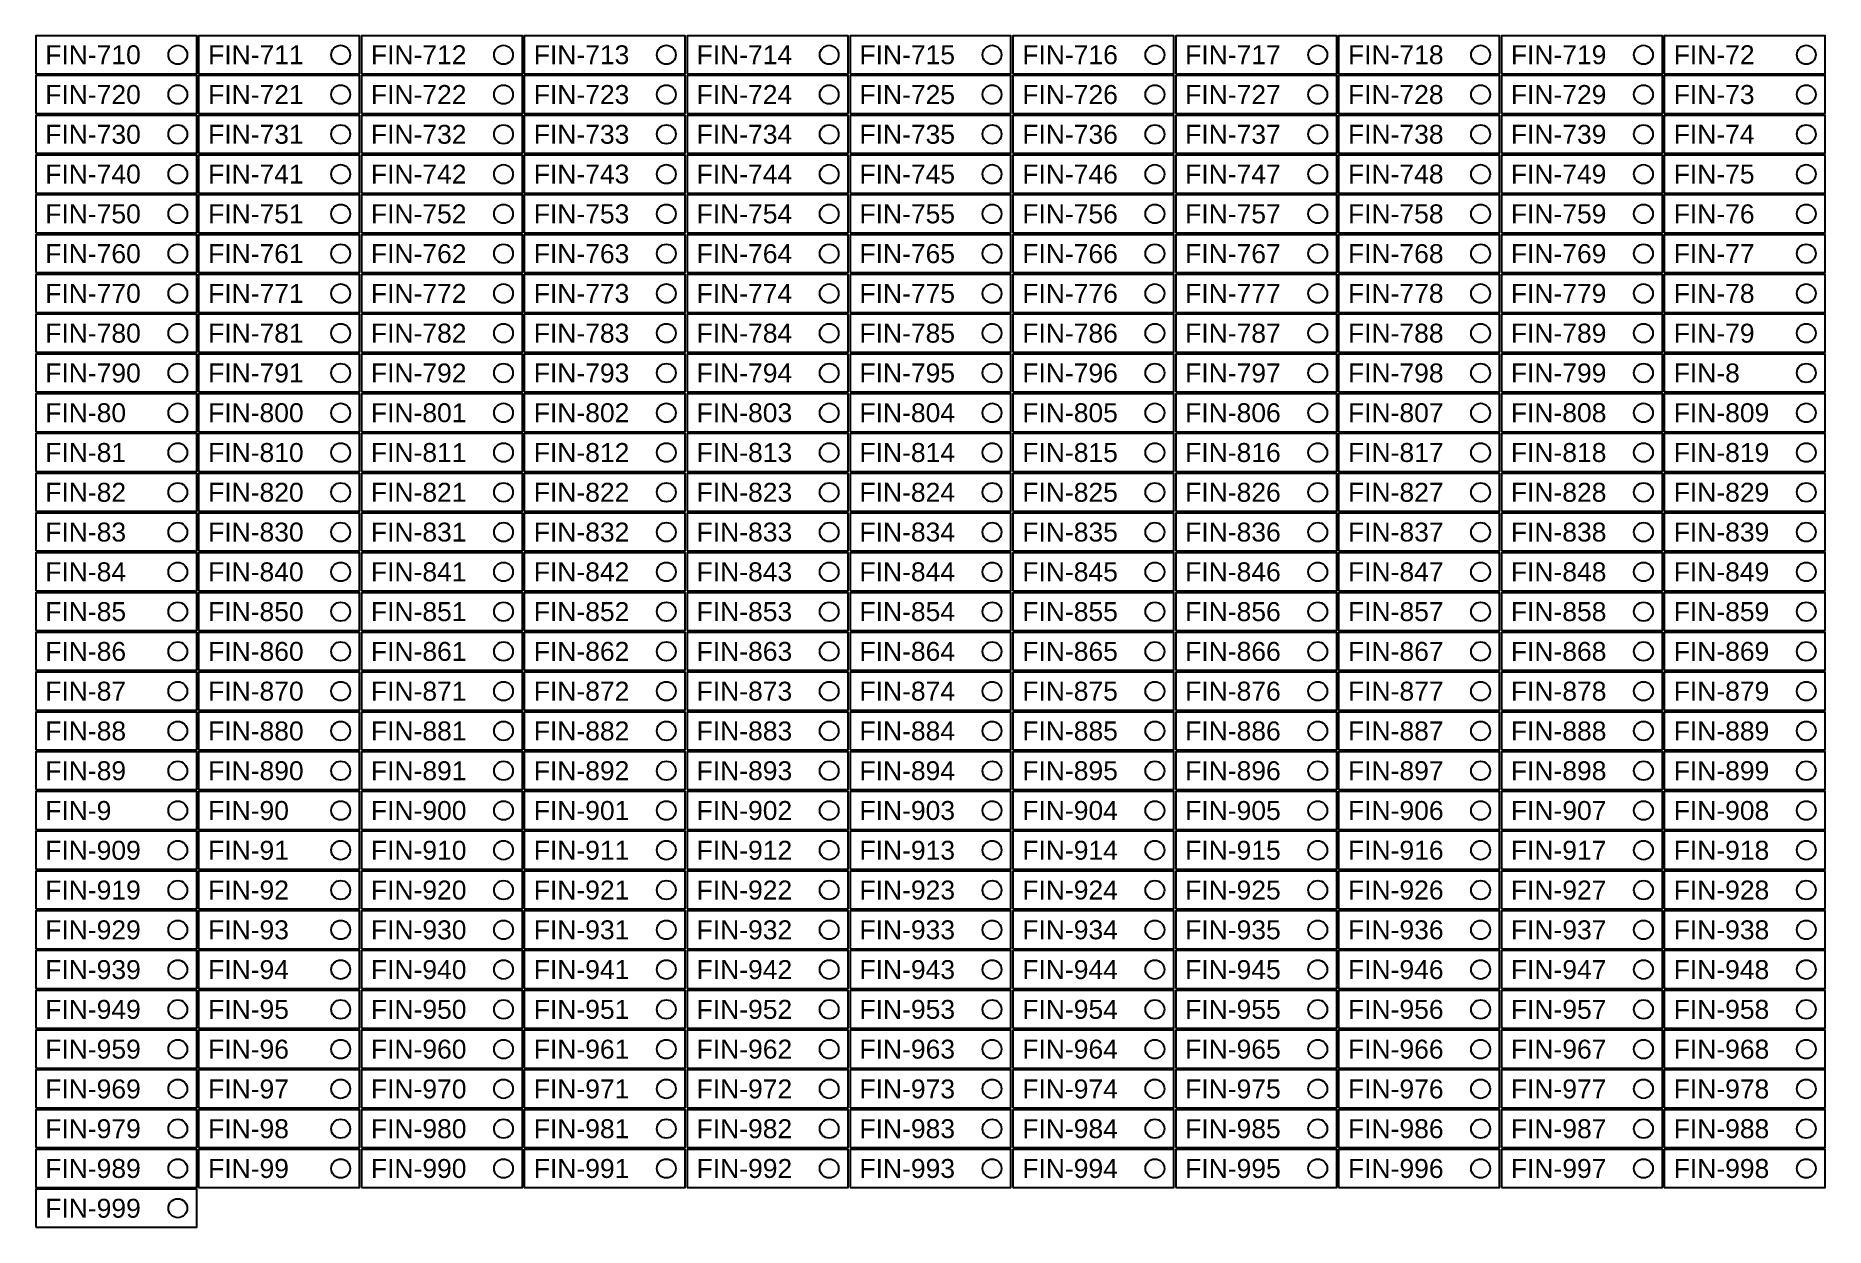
# Model space of a CAD drawing. Extents: x 0 to 94.5, y -60.9 to 2.
import ezdxf

# ---------------------------------------------------------------- set-up
doc = ezdxf.new("R2010")
doc.units = 0
doc.styles.get("Standard").update_dxf_attribs({"font": 'arial.ttf'})

msp = doc.modelspace()

# ---------------------------------------------------------------- linework, layer by layer
for points in [[(0, 0, 0), (8.5, 0, 0), (8.5, 2, 0), (0, 2, 0)], [(8.6, 0, 0), (17.1, 0, 0), (17.1, 2, 0), (8.6, 2, 0)], [(17.2, 0, 0), (25.7, 0, 0), (25.7, 2, 0), (17.2, 2, 0)], [(25.8, 0, 0), (34.3, 0, 0), (34.3, 2, 0), (25.8, 2, 0)], [(34.4, 0, 0), (42.9, 0, 0), (42.9, 2, 0), (34.4, 2, 0)], [(43, 0, 0), (51.5, 0, 0), (51.5, 2, 0), (43, 2, 0)], [(51.6, 0, 0), (60.1, 0, 0), (60.1, 2, 0), (51.6, 2, 0)], [(60.2, 0, 0), (68.7, 0, 0), (68.7, 2, 0), (60.2, 2, 0)], [(68.8, 0, 0), (77.3, 0, 0), (77.3, 2, 0), (68.8, 2, 0)], [(77.4, 0, 0), (85.9, 0, 0), (85.9, 2, 0), (77.4, 2, 0)], [(86, 0, 0), (94.5, 0, 0), (94.5, 2, 0), (86, 2, 0)], [(0, -2.1, 0), (8.5, -2.1, 0), (8.5, -0.1, 0), (0, -0.1, 0)], [(8.6, -2.1, 0), (17.1, -2.1, 0), (17.1, -0.1, 0), (8.6, -0.1, 0)], [(17.2, -2.1, 0), (25.7, -2.1, 0), (25.7, -0.1, 0), (17.2, -0.1, 0)], [(25.8, -2.1, 0), (34.3, -2.1, 0), (34.3, -0.1, 0), (25.8, -0.1, 0)], [(34.4, -2.1, 0), (42.9, -2.1, 0), (42.9, -0.1, 0), (34.4, -0.1, 0)], [(43, -2.1, 0), (51.5, -2.1, 0), (51.5, -0.1, 0), (43, -0.1, 0)], [(51.6, -2.1, 0), (60.1, -2.1, 0), (60.1, -0.1, 0), (51.6, -0.1, 0)], [(60.2, -2.1, 0), (68.7, -2.1, 0), (68.7, -0.1, 0), (60.2, -0.1, 0)], [(68.8, -2.1, 0), (77.3, -2.1, 0), (77.3, -0.1, 0), (68.8, -0.1, 0)], [(77.4, -2.1, 0), (85.9, -2.1, 0), (85.9, -0.1, 0), (77.4, -0.1, 0)], [(86, -2.1, 0), (94.5, -2.1, 0), (94.5, -0.1, 0), (86, -0.1, 0)], [(0, -4.2, 0), (8.5, -4.2, 0), (8.5, -2.2, 0), (0, -2.2, 0)], [(8.6, -4.2, 0), (17.1, -4.2, 0), (17.1, -2.2, 0), (8.6, -2.2, 0)], [(17.2, -4.2, 0), (25.7, -4.2, 0), (25.7, -2.2, 0), (17.2, -2.2, 0)], [(25.8, -4.2, 0), (34.3, -4.2, 0), (34.3, -2.2, 0), (25.8, -2.2, 0)], [(34.4, -4.2, 0), (42.9, -4.2, 0), (42.9, -2.2, 0), (34.4, -2.2, 0)], [(43, -4.2, 0), (51.5, -4.2, 0), (51.5, -2.2, 0), (43, -2.2, 0)], [(51.6, -4.2, 0), (60.1, -4.2, 0), (60.1, -2.2, 0), (51.6, -2.2, 0)], [(60.2, -4.2, 0), (68.7, -4.2, 0), (68.7, -2.2, 0), (60.2, -2.2, 0)], [(68.8, -4.2, 0), (77.3, -4.2, 0), (77.3, -2.2, 0), (68.8, -2.2, 0)], [(77.4, -4.2, 0), (85.9, -4.2, 0), (85.9, -2.2, 0), (77.4, -2.2, 0)], [(86, -4.2, 0), (94.5, -4.2, 0), (94.5, -2.2, 0), (86, -2.2, 0)], [(0, -6.3, 0), (8.5, -6.3, 0), (8.5, -4.3, 0), (0, -4.3, 0)], [(8.6, -6.3, 0), (17.1, -6.3, 0), (17.1, -4.3, 0), (8.6, -4.3, 0)], [(17.2, -6.3, 0), (25.7, -6.3, 0), (25.7, -4.3, 0), (17.2, -4.3, 0)], [(25.8, -6.3, 0), (34.3, -6.3, 0), (34.3, -4.3, 0), (25.8, -4.3, 0)], [(34.4, -6.3, 0), (42.9, -6.3, 0), (42.9, -4.3, 0), (34.4, -4.3, 0)], [(43, -6.3, 0), (51.5, -6.3, 0), (51.5, -4.3, 0), (43, -4.3, 0)], [(51.6, -6.3, 0), (60.1, -6.3, 0), (60.1, -4.3, 0), (51.6, -4.3, 0)], [(60.2, -6.3, 0), (68.7, -6.3, 0), (68.7, -4.3, 0), (60.2, -4.3, 0)], [(68.8, -6.3, 0), (77.3, -6.3, 0), (77.3, -4.3, 0), (68.8, -4.3, 0)], [(77.4, -6.3, 0), (85.9, -6.3, 0), (85.9, -4.3, 0), (77.4, -4.3, 0)], [(86, -6.3, 0), (94.5, -6.3, 0), (94.5, -4.3, 0), (86, -4.3, 0)], [(0, -8.4, 0), (8.5, -8.4, 0), (8.5, -6.4, 0), (0, -6.4, 0)], [(8.6, -8.4, 0), (17.1, -8.4, 0), (17.1, -6.4, 0), (8.6, -6.4, 0)], [(17.2, -8.4, 0), (25.7, -8.4, 0), (25.7, -6.4, 0), (17.2, -6.4, 0)], [(25.8, -8.4, 0), (34.3, -8.4, 0), (34.3, -6.4, 0), (25.8, -6.4, 0)], [(34.4, -8.4, 0), (42.9, -8.4, 0), (42.9, -6.4, 0), (34.4, -6.4, 0)], [(43, -8.4, 0), (51.5, -8.4, 0), (51.5, -6.4, 0), (43, -6.4, 0)], [(51.6, -8.4, 0), (60.1, -8.4, 0), (60.1, -6.4, 0), (51.6, -6.4, 0)], [(60.2, -8.4, 0), (68.7, -8.4, 0), (68.7, -6.4, 0), (60.2, -6.4, 0)], [(68.8, -8.4, 0), (77.3, -8.4, 0), (77.3, -6.4, 0), (68.8, -6.4, 0)], [(77.4, -8.4, 0), (85.9, -8.4, 0), (85.9, -6.4, 0), (77.4, -6.4, 0)], [(86, -8.4, 0), (94.5, -8.4, 0), (94.5, -6.4, 0), (86, -6.4, 0)], [(0, -10.5, 0), (8.5, -10.5, 0), (8.5, -8.5, 0), (0, -8.5, 0)], [(8.6, -10.5, 0), (17.1, -10.5, 0), (17.1, -8.5, 0), (8.6, -8.5, 0)], [(17.2, -10.5, 0), (25.7, -10.5, 0), (25.7, -8.5, 0), (17.2, -8.5, 0)], [(25.8, -10.5, 0), (34.3, -10.5, 0), (34.3, -8.5, 0), (25.8, -8.5, 0)], [(34.4, -10.5, 0), (42.9, -10.5, 0), (42.9, -8.5, 0), (34.4, -8.5, 0)], [(43, -10.5, 0), (51.5, -10.5, 0), (51.5, -8.5, 0), (43, -8.5, 0)], [(51.6, -10.5, 0), (60.1, -10.5, 0), (60.1, -8.5, 0), (51.6, -8.5, 0)], [(60.2, -10.5, 0), (68.7, -10.5, 0), (68.7, -8.5, 0), (60.2, -8.5, 0)], [(68.8, -10.5, 0), (77.3, -10.5, 0), (77.3, -8.5, 0), (68.8, -8.5, 0)], [(77.4, -10.5, 0), (85.9, -10.5, 0), (85.9, -8.5, 0), (77.4, -8.5, 0)], [(86, -10.5, 0), (94.5, -10.5, 0), (94.5, -8.5, 0), (86, -8.5, 0)], [(0, -12.6, 0), (8.5, -12.6, 0), (8.5, -10.6, 0), (0, -10.6, 0)], [(8.6, -12.6, 0), (17.1, -12.6, 0), (17.1, -10.6, 0), (8.6, -10.6, 0)], [(17.2, -12.6, 0), (25.7, -12.6, 0), (25.7, -10.6, 0), (17.2, -10.6, 0)], [(25.8, -12.6, 0), (34.3, -12.6, 0), (34.3, -10.6, 0), (25.8, -10.6, 0)], [(34.4, -12.6, 0), (42.9, -12.6, 0), (42.9, -10.6, 0), (34.4, -10.6, 0)], [(43, -12.6, 0), (51.5, -12.6, 0), (51.5, -10.6, 0), (43, -10.6, 0)], [(51.6, -12.6, 0), (60.1, -12.6, 0), (60.1, -10.6, 0), (51.6, -10.6, 0)], [(60.2, -12.6, 0), (68.7, -12.6, 0), (68.7, -10.6, 0), (60.2, -10.6, 0)], [(68.8, -12.6, 0), (77.3, -12.6, 0), (77.3, -10.6, 0), (68.8, -10.6, 0)], [(77.4, -12.6, 0), (85.9, -12.6, 0), (85.9, -10.6, 0), (77.4, -10.6, 0)], [(86, -12.6, 0), (94.5, -12.6, 0), (94.5, -10.6, 0), (86, -10.6, 0)], [(0, -14.7, 0), (8.5, -14.7, 0), (8.5, -12.7, 0), (0, -12.7, 0)], [(8.6, -14.7, 0), (17.1, -14.7, 0), (17.1, -12.7, 0), (8.6, -12.7, 0)], [(17.2, -14.7, 0), (25.7, -14.7, 0), (25.7, -12.7, 0), (17.2, -12.7, 0)], [(25.8, -14.7, 0), (34.3, -14.7, 0), (34.3, -12.7, 0), (25.8, -12.7, 0)], [(34.4, -14.7, 0), (42.9, -14.7, 0), (42.9, -12.7, 0), (34.4, -12.7, 0)], [(43, -14.7, 0), (51.5, -14.7, 0), (51.5, -12.7, 0), (43, -12.7, 0)], [(51.6, -14.7, 0), (60.1, -14.7, 0), (60.1, -12.7, 0), (51.6, -12.7, 0)], [(60.2, -14.7, 0), (68.7, -14.7, 0), (68.7, -12.7, 0), (60.2, -12.7, 0)], [(68.8, -14.7, 0), (77.3, -14.7, 0), (77.3, -12.7, 0), (68.8, -12.7, 0)], [(77.4, -14.7, 0), (85.9, -14.7, 0), (85.9, -12.7, 0), (77.4, -12.7, 0)], [(86, -14.7, 0), (94.5, -14.7, 0), (94.5, -12.7, 0), (86, -12.7, 0)], [(0, -16.8, 0), (8.5, -16.8, 0), (8.5, -14.8, 0), (0, -14.8, 0)], [(8.6, -16.8, 0), (17.1, -16.8, 0), (17.1, -14.8, 0), (8.6, -14.8, 0)], [(17.2, -16.8, 0), (25.7, -16.8, 0), (25.7, -14.8, 0), (17.2, -14.8, 0)], [(25.8, -16.8, 0), (34.3, -16.8, 0), (34.3, -14.8, 0), (25.8, -14.8, 0)], [(34.4, -16.8, 0), (42.9, -16.8, 0), (42.9, -14.8, 0), (34.4, -14.8, 0)], [(43, -16.8, 0), (51.5, -16.8, 0), (51.5, -14.8, 0), (43, -14.8, 0)], [(51.6, -16.8, 0), (60.1, -16.8, 0), (60.1, -14.8, 0), (51.6, -14.8, 0)], [(60.2, -16.8, 0), (68.7, -16.8, 0), (68.7, -14.8, 0), (60.2, -14.8, 0)], [(68.8, -16.8, 0), (77.3, -16.8, 0), (77.3, -14.8, 0), (68.8, -14.8, 0)], [(77.4, -16.8, 0), (85.9, -16.8, 0), (85.9, -14.8, 0), (77.4, -14.8, 0)], [(86, -16.8, 0), (94.5, -16.8, 0), (94.5, -14.8, 0), (86, -14.8, 0)], [(0, -18.9, 0), (8.5, -18.9, 0), (8.5, -16.9, 0), (0, -16.9, 0)], [(8.6, -18.9, 0), (17.1, -18.9, 0), (17.1, -16.9, 0), (8.6, -16.9, 0)], [(17.2, -18.9, 0), (25.7, -18.9, 0), (25.7, -16.9, 0), (17.2, -16.9, 0)], [(25.8, -18.9, 0), (34.3, -18.9, 0), (34.3, -16.9, 0), (25.8, -16.9, 0)], [(34.4, -18.9, 0), (42.9, -18.9, 0), (42.9, -16.9, 0), (34.4, -16.9, 0)], [(43, -18.9, 0), (51.5, -18.9, 0), (51.5, -16.9, 0), (43, -16.9, 0)], [(51.6, -18.9, 0), (60.1, -18.9, 0), (60.1, -16.9, 0), (51.6, -16.9, 0)], [(60.2, -18.9, 0), (68.7, -18.9, 0), (68.7, -16.9, 0), (60.2, -16.9, 0)], [(68.8, -18.9, 0), (77.3, -18.9, 0), (77.3, -16.9, 0), (68.8, -16.9, 0)], [(77.4, -18.9, 0), (85.9, -18.9, 0), (85.9, -16.9, 0), (77.4, -16.9, 0)], [(86, -18.9, 0), (94.5, -18.9, 0), (94.5, -16.9, 0), (86, -16.9, 0)], [(0, -21, 0), (8.5, -21, 0), (8.5, -19, 0), (0, -19, 0)], [(8.6, -21, 0), (17.1, -21, 0), (17.1, -19, 0), (8.6, -19, 0)], [(17.2, -21, 0), (25.7, -21, 0), (25.7, -19, 0), (17.2, -19, 0)], [(25.8, -21, 0), (34.3, -21, 0), (34.3, -19, 0), (25.8, -19, 0)], [(34.4, -21, 0), (42.9, -21, 0), (42.9, -19, 0), (34.4, -19, 0)], [(43, -21, 0), (51.5, -21, 0), (51.5, -19, 0), (43, -19, 0)], [(51.6, -21, 0), (60.1, -21, 0), (60.1, -19, 0), (51.6, -19, 0)], [(60.2, -21, 0), (68.7, -21, 0), (68.7, -19, 0), (60.2, -19, 0)], [(68.8, -21, 0), (77.3, -21, 0), (77.3, -19, 0), (68.8, -19, 0)], [(77.4, -21, 0), (85.9, -21, 0), (85.9, -19, 0), (77.4, -19, 0)], [(86, -21, 0), (94.5, -21, 0), (94.5, -19, 0), (86, -19, 0)], [(0, -23.1, 0), (8.5, -23.1, 0), (8.5, -21.1, 0), (0, -21.1, 0)], [(8.6, -23.1, 0), (17.1, -23.1, 0), (17.1, -21.1, 0), (8.6, -21.1, 0)], [(17.2, -23.1, 0), (25.7, -23.1, 0), (25.7, -21.1, 0), (17.2, -21.1, 0)], [(25.8, -23.1, 0), (34.3, -23.1, 0), (34.3, -21.1, 0), (25.8, -21.1, 0)], [(34.4, -23.1, 0), (42.9, -23.1, 0), (42.9, -21.1, 0), (34.4, -21.1, 0)], [(43, -23.1, 0), (51.5, -23.1, 0), (51.5, -21.1, 0), (43, -21.1, 0)], [(51.6, -23.1, 0), (60.1, -23.1, 0), (60.1, -21.1, 0), (51.6, -21.1, 0)], [(60.2, -23.1, 0), (68.7, -23.1, 0), (68.7, -21.1, 0), (60.2, -21.1, 0)], [(68.8, -23.1, 0), (77.3, -23.1, 0), (77.3, -21.1, 0), (68.8, -21.1, 0)], [(77.4, -23.1, 0), (85.9, -23.1, 0), (85.9, -21.1, 0), (77.4, -21.1, 0)], [(86, -23.1, 0), (94.5, -23.1, 0), (94.5, -21.1, 0), (86, -21.1, 0)], [(0, -25.2, 0), (8.5, -25.2, 0), (8.5, -23.2, 0), (0, -23.2, 0)], [(8.6, -25.2, 0), (17.1, -25.2, 0), (17.1, -23.2, 0), (8.6, -23.2, 0)], [(17.2, -25.2, 0), (25.7, -25.2, 0), (25.7, -23.2, 0), (17.2, -23.2, 0)], [(25.8, -25.2, 0), (34.3, -25.2, 0), (34.3, -23.2, 0), (25.8, -23.2, 0)], [(34.4, -25.2, 0), (42.9, -25.2, 0), (42.9, -23.2, 0), (34.4, -23.2, 0)], [(43, -25.2, 0), (51.5, -25.2, 0), (51.5, -23.2, 0), (43, -23.2, 0)], [(51.6, -25.2, 0), (60.1, -25.2, 0), (60.1, -23.2, 0), (51.6, -23.2, 0)], [(60.2, -25.2, 0), (68.7, -25.2, 0), (68.7, -23.2, 0), (60.2, -23.2, 0)], [(68.8, -25.2, 0), (77.3, -25.2, 0), (77.3, -23.2, 0), (68.8, -23.2, 0)], [(77.4, -25.2, 0), (85.9, -25.2, 0), (85.9, -23.2, 0), (77.4, -23.2, 0)], [(86, -25.2, 0), (94.5, -25.2, 0), (94.5, -23.2, 0), (86, -23.2, 0)], [(0, -27.3, 0), (8.5, -27.3, 0), (8.5, -25.3, 0), (0, -25.3, 0)], [(8.6, -27.3, 0), (17.1, -27.3, 0), (17.1, -25.3, 0), (8.6, -25.3, 0)], [(17.2, -27.3, 0), (25.7, -27.3, 0), (25.7, -25.3, 0), (17.2, -25.3, 0)], [(25.8, -27.3, 0), (34.3, -27.3, 0), (34.3, -25.3, 0), (25.8, -25.3, 0)], [(34.4, -27.3, 0), (42.9, -27.3, 0), (42.9, -25.3, 0), (34.4, -25.3, 0)], [(43, -27.3, 0), (51.5, -27.3, 0), (51.5, -25.3, 0), (43, -25.3, 0)], [(51.6, -27.3, 0), (60.1, -27.3, 0), (60.1, -25.3, 0), (51.6, -25.3, 0)], [(60.2, -27.3, 0), (68.7, -27.3, 0), (68.7, -25.3, 0), (60.2, -25.3, 0)], [(68.8, -27.3, 0), (77.3, -27.3, 0), (77.3, -25.3, 0), (68.8, -25.3, 0)], [(77.4, -27.3, 0), (85.9, -27.3, 0), (85.9, -25.3, 0), (77.4, -25.3, 0)], [(86, -27.3, 0), (94.5, -27.3, 0), (94.5, -25.3, 0), (86, -25.3, 0)], [(0, -29.4, 0), (8.5, -29.4, 0), (8.5, -27.4, 0), (0, -27.4, 0)], [(8.6, -29.4, 0), (17.1, -29.4, 0), (17.1, -27.4, 0), (8.6, -27.4, 0)], [(17.2, -29.4, 0), (25.7, -29.4, 0), (25.7, -27.4, 0), (17.2, -27.4, 0)], [(25.8, -29.4, 0), (34.3, -29.4, 0), (34.3, -27.4, 0), (25.8, -27.4, 0)], [(34.4, -29.4, 0), (42.9, -29.4, 0), (42.9, -27.4, 0), (34.4, -27.4, 0)], [(43, -29.4, 0), (51.5, -29.4, 0), (51.5, -27.4, 0), (43, -27.4, 0)], [(51.6, -29.4, 0), (60.1, -29.4, 0), (60.1, -27.4, 0), (51.6, -27.4, 0)], [(60.2, -29.4, 0), (68.7, -29.4, 0), (68.7, -27.4, 0), (60.2, -27.4, 0)], [(68.8, -29.4, 0), (77.3, -29.4, 0), (77.3, -27.4, 0), (68.8, -27.4, 0)], [(77.4, -29.4, 0), (85.9, -29.4, 0), (85.9, -27.4, 0), (77.4, -27.4, 0)], [(86, -29.4, 0), (94.5, -29.4, 0), (94.5, -27.4, 0), (86, -27.4, 0)], [(0, -31.5, 0), (8.5, -31.5, 0), (8.5, -29.5, 0), (0, -29.5, 0)], [(8.6, -31.5, 0), (17.1, -31.5, 0), (17.1, -29.5, 0), (8.6, -29.5, 0)], [(17.2, -31.5, 0), (25.7, -31.5, 0), (25.7, -29.5, 0), (17.2, -29.5, 0)], [(25.8, -31.5, 0), (34.3, -31.5, 0), (34.3, -29.5, 0), (25.8, -29.5, 0)], [(34.4, -31.5, 0), (42.9, -31.5, 0), (42.9, -29.5, 0), (34.4, -29.5, 0)], [(43, -31.5, 0), (51.5, -31.5, 0), (51.5, -29.5, 0), (43, -29.5, 0)], [(51.6, -31.5, 0), (60.1, -31.5, 0), (60.1, -29.5, 0), (51.6, -29.5, 0)], [(60.2, -31.5, 0), (68.7, -31.5, 0), (68.7, -29.5, 0), (60.2, -29.5, 0)], [(68.8, -31.5, 0), (77.3, -31.5, 0), (77.3, -29.5, 0), (68.8, -29.5, 0)], [(77.4, -31.5, 0), (85.9, -31.5, 0), (85.9, -29.5, 0), (77.4, -29.5, 0)], [(86, -31.5, 0), (94.5, -31.5, 0), (94.5, -29.5, 0), (86, -29.5, 0)], [(0, -33.6, 0), (8.5, -33.6, 0), (8.5, -31.6, 0), (0, -31.6, 0)], [(8.6, -33.6, 0), (17.1, -33.6, 0), (17.1, -31.6, 0), (8.6, -31.6, 0)], [(17.2, -33.6, 0), (25.7, -33.6, 0), (25.7, -31.6, 0), (17.2, -31.6, 0)], [(25.8, -33.6, 0), (34.3, -33.6, 0), (34.3, -31.6, 0), (25.8, -31.6, 0)], [(34.4, -33.6, 0), (42.9, -33.6, 0), (42.9, -31.6, 0), (34.4, -31.6, 0)], [(43, -33.6, 0), (51.5, -33.6, 0), (51.5, -31.6, 0), (43, -31.6, 0)], [(51.6, -33.6, 0), (60.1, -33.6, 0), (60.1, -31.6, 0), (51.6, -31.6, 0)], [(60.2, -33.6, 0), (68.7, -33.6, 0), (68.7, -31.6, 0), (60.2, -31.6, 0)], [(68.8, -33.6, 0), (77.3, -33.6, 0), (77.3, -31.6, 0), (68.8, -31.6, 0)], [(77.4, -33.6, 0), (85.9, -33.6, 0), (85.9, -31.6, 0), (77.4, -31.6, 0)], [(86, -33.6, 0), (94.5, -33.6, 0), (94.5, -31.6, 0), (86, -31.6, 0)], [(0, -35.7, 0), (8.5, -35.7, 0), (8.5, -33.7, 0), (0, -33.7, 0)], [(8.6, -35.7, 0), (17.1, -35.7, 0), (17.1, -33.7, 0), (8.6, -33.7, 0)], [(17.2, -35.7, 0), (25.7, -35.7, 0), (25.7, -33.7, 0), (17.2, -33.7, 0)], [(25.8, -35.7, 0), (34.3, -35.7, 0), (34.3, -33.7, 0), (25.8, -33.7, 0)], [(34.4, -35.7, 0), (42.9, -35.7, 0), (42.9, -33.7, 0), (34.4, -33.7, 0)], [(43, -35.7, 0), (51.5, -35.7, 0), (51.5, -33.7, 0), (43, -33.7, 0)], [(51.6, -35.7, 0), (60.1, -35.7, 0), (60.1, -33.7, 0), (51.6, -33.7, 0)], [(60.2, -35.7, 0), (68.7, -35.7, 0), (68.7, -33.7, 0), (60.2, -33.7, 0)], [(68.8, -35.7, 0), (77.3, -35.7, 0), (77.3, -33.7, 0), (68.8, -33.7, 0)], [(77.4, -35.7, 0), (85.9, -35.7, 0), (85.9, -33.7, 0), (77.4, -33.7, 0)], [(86, -35.7, 0), (94.5, -35.7, 0), (94.5, -33.7, 0), (86, -33.7, 0)], [(0, -37.8, 0), (8.5, -37.8, 0), (8.5, -35.8, 0), (0, -35.8, 0)], [(8.6, -37.8, 0), (17.1, -37.8, 0), (17.1, -35.8, 0), (8.6, -35.8, 0)], [(17.2, -37.8, 0), (25.7, -37.8, 0), (25.7, -35.8, 0), (17.2, -35.8, 0)], [(25.8, -37.8, 0), (34.3, -37.8, 0), (34.3, -35.8, 0), (25.8, -35.8, 0)], [(34.4, -37.8, 0), (42.9, -37.8, 0), (42.9, -35.8, 0), (34.4, -35.8, 0)], [(43, -37.8, 0), (51.5, -37.8, 0), (51.5, -35.8, 0), (43, -35.8, 0)], [(51.6, -37.8, 0), (60.1, -37.8, 0), (60.1, -35.8, 0), (51.6, -35.8, 0)], [(60.2, -37.8, 0), (68.7, -37.8, 0), (68.7, -35.8, 0), (60.2, -35.8, 0)], [(68.8, -37.8, 0), (77.3, -37.8, 0), (77.3, -35.8, 0), (68.8, -35.8, 0)], [(77.4, -37.8, 0), (85.9, -37.8, 0), (85.9, -35.8, 0), (77.4, -35.8, 0)], [(86, -37.8, 0), (94.5, -37.8, 0), (94.5, -35.8, 0), (86, -35.8, 0)], [(0, -39.9, 0), (8.5, -39.9, 0), (8.5, -37.9, 0), (0, -37.9, 0)], [(8.6, -39.9, 0), (17.1, -39.9, 0), (17.1, -37.9, 0), (8.6, -37.9, 0)], [(17.2, -39.9, 0), (25.7, -39.9, 0), (25.7, -37.9, 0), (17.2, -37.9, 0)], [(25.8, -39.9, 0), (34.3, -39.9, 0), (34.3, -37.9, 0), (25.8, -37.9, 0)], [(34.4, -39.9, 0), (42.9, -39.9, 0), (42.9, -37.9, 0), (34.4, -37.9, 0)], [(43, -39.9, 0), (51.5, -39.9, 0), (51.5, -37.9, 0), (43, -37.9, 0)], [(51.6, -39.9, 0), (60.1, -39.9, 0), (60.1, -37.9, 0), (51.6, -37.9, 0)], [(60.2, -39.9, 0), (68.7, -39.9, 0), (68.7, -37.9, 0), (60.2, -37.9, 0)], [(68.8, -39.9, 0), (77.3, -39.9, 0), (77.3, -37.9, 0), (68.8, -37.9, 0)], [(77.4, -39.9, 0), (85.9, -39.9, 0), (85.9, -37.9, 0), (77.4, -37.9, 0)], [(86, -39.9, 0), (94.5, -39.9, 0), (94.5, -37.9, 0), (86, -37.9, 0)], [(0, -42, 0), (8.5, -42, 0), (8.5, -40, 0), (0, -40, 0)], [(8.6, -42, 0), (17.1, -42, 0), (17.1, -40, 0), (8.6, -40, 0)], [(17.2, -42, 0), (25.7, -42, 0), (25.7, -40, 0), (17.2, -40, 0)], [(25.8, -42, 0), (34.3, -42, 0), (34.3, -40, 0), (25.8, -40, 0)], [(34.4, -42, 0), (42.9, -42, 0), (42.9, -40, 0), (34.4, -40, 0)], [(43, -42, 0), (51.5, -42, 0), (51.5, -40, 0), (43, -40, 0)], [(51.6, -42, 0), (60.1, -42, 0), (60.1, -40, 0), (51.6, -40, 0)], [(60.2, -42, 0), (68.7, -42, 0), (68.7, -40, 0), (60.2, -40, 0)], [(68.8, -42, 0), (77.3, -42, 0), (77.3, -40, 0), (68.8, -40, 0)], [(77.4, -42, 0), (85.9, -42, 0), (85.9, -40, 0), (77.4, -40, 0)], [(86, -42, 0), (94.5, -42, 0), (94.5, -40, 0), (86, -40, 0)], [(0, -44.1, 0), (8.5, -44.1, 0), (8.5, -42.1, 0), (0, -42.1, 0)], [(8.6, -44.1, 0), (17.1, -44.1, 0), (17.1, -42.1, 0), (8.6, -42.1, 0)], [(17.2, -44.1, 0), (25.7, -44.1, 0), (25.7, -42.1, 0), (17.2, -42.1, 0)], [(25.8, -44.1, 0), (34.3, -44.1, 0), (34.3, -42.1, 0), (25.8, -42.1, 0)], [(34.4, -44.1, 0), (42.9, -44.1, 0), (42.9, -42.1, 0), (34.4, -42.1, 0)], [(43, -44.1, 0), (51.5, -44.1, 0), (51.5, -42.1, 0), (43, -42.1, 0)], [(51.6, -44.1, 0), (60.1, -44.1, 0), (60.1, -42.1, 0), (51.6, -42.1, 0)], [(60.2, -44.1, 0), (68.7, -44.1, 0), (68.7, -42.1, 0), (60.2, -42.1, 0)], [(68.8, -44.1, 0), (77.3, -44.1, 0), (77.3, -42.1, 0), (68.8, -42.1, 0)], [(77.4, -44.1, 0), (85.9, -44.1, 0), (85.9, -42.1, 0), (77.4, -42.1, 0)], [(86, -44.1, 0), (94.5, -44.1, 0), (94.5, -42.1, 0), (86, -42.1, 0)], [(0, -46.2, 0), (8.5, -46.2, 0), (8.5, -44.2, 0), (0, -44.2, 0)], [(8.6, -46.2, 0), (17.1, -46.2, 0), (17.1, -44.2, 0), (8.6, -44.2, 0)], [(17.2, -46.2, 0), (25.7, -46.2, 0), (25.7, -44.2, 0), (17.2, -44.2, 0)], [(25.8, -46.2, 0), (34.3, -46.2, 0), (34.3, -44.2, 0), (25.8, -44.2, 0)], [(34.4, -46.2, 0), (42.9, -46.2, 0), (42.9, -44.2, 0), (34.4, -44.2, 0)], [(43, -46.2, 0), (51.5, -46.2, 0), (51.5, -44.2, 0), (43, -44.2, 0)], [(51.6, -46.2, 0), (60.1, -46.2, 0), (60.1, -44.2, 0), (51.6, -44.2, 0)], [(60.2, -46.2, 0), (68.7, -46.2, 0), (68.7, -44.2, 0), (60.2, -44.2, 0)], [(68.8, -46.2, 0), (77.3, -46.2, 0), (77.3, -44.2, 0), (68.8, -44.2, 0)], [(77.4, -46.2, 0), (85.9, -46.2, 0), (85.9, -44.2, 0), (77.4, -44.2, 0)], [(86, -46.2, 0), (94.5, -46.2, 0), (94.5, -44.2, 0), (86, -44.2, 0)], [(0, -48.3, 0), (8.5, -48.3, 0), (8.5, -46.3, 0), (0, -46.3, 0)], [(8.6, -48.3, 0), (17.1, -48.3, 0), (17.1, -46.3, 0), (8.6, -46.3, 0)], [(17.2, -48.3, 0), (25.7, -48.3, 0), (25.7, -46.3, 0), (17.2, -46.3, 0)], [(25.8, -48.3, 0), (34.3, -48.3, 0), (34.3, -46.3, 0), (25.8, -46.3, 0)], [(34.4, -48.3, 0), (42.9, -48.3, 0), (42.9, -46.3, 0), (34.4, -46.3, 0)], [(43, -48.3, 0), (51.5, -48.3, 0), (51.5, -46.3, 0), (43, -46.3, 0)], [(51.6, -48.3, 0), (60.1, -48.3, 0), (60.1, -46.3, 0), (51.6, -46.3, 0)], [(60.2, -48.3, 0), (68.7, -48.3, 0), (68.7, -46.3, 0), (60.2, -46.3, 0)], [(68.8, -48.3, 0), (77.3, -48.3, 0), (77.3, -46.3, 0), (68.8, -46.3, 0)], [(77.4, -48.3, 0), (85.9, -48.3, 0), (85.9, -46.3, 0), (77.4, -46.3, 0)], [(86, -48.3, 0), (94.5, -48.3, 0), (94.5, -46.3, 0), (86, -46.3, 0)], [(0, -50.4, 0), (8.5, -50.4, 0), (8.5, -48.4, 0), (0, -48.4, 0)], [(8.6, -50.4, 0), (17.1, -50.4, 0), (17.1, -48.4, 0), (8.6, -48.4, 0)], [(17.2, -50.4, 0), (25.7, -50.4, 0), (25.7, -48.4, 0), (17.2, -48.4, 0)], [(25.8, -50.4, 0), (34.3, -50.4, 0), (34.3, -48.4, 0), (25.8, -48.4, 0)], [(34.4, -50.4, 0), (42.9, -50.4, 0), (42.9, -48.4, 0), (34.4, -48.4, 0)], [(43, -50.4, 0), (51.5, -50.4, 0), (51.5, -48.4, 0), (43, -48.4, 0)], [(51.6, -50.4, 0), (60.1, -50.4, 0), (60.1, -48.4, 0), (51.6, -48.4, 0)], [(60.2, -50.4, 0), (68.7, -50.4, 0), (68.7, -48.4, 0), (60.2, -48.4, 0)], [(68.8, -50.4, 0), (77.3, -50.4, 0), (77.3, -48.4, 0), (68.8, -48.4, 0)], [(77.4, -50.4, 0), (85.9, -50.4, 0), (85.9, -48.4, 0), (77.4, -48.4, 0)], [(86, -50.4, 0), (94.5, -50.4, 0), (94.5, -48.4, 0), (86, -48.4, 0)], [(0, -52.5, 0), (8.5, -52.5, 0), (8.5, -50.5, 0), (0, -50.5, 0)], [(8.6, -52.5, 0), (17.1, -52.5, 0), (17.1, -50.5, 0), (8.6, -50.5, 0)], [(17.2, -52.5, 0), (25.7, -52.5, 0), (25.7, -50.5, 0), (17.2, -50.5, 0)], [(25.8, -52.5, 0), (34.3, -52.5, 0), (34.3, -50.5, 0), (25.8, -50.5, 0)], [(34.4, -52.5, 0), (42.9, -52.5, 0), (42.9, -50.5, 0), (34.4, -50.5, 0)], [(43, -52.5, 0), (51.5, -52.5, 0), (51.5, -50.5, 0), (43, -50.5, 0)], [(51.6, -52.5, 0), (60.1, -52.5, 0), (60.1, -50.5, 0), (51.6, -50.5, 0)], [(60.2, -52.5, 0), (68.7, -52.5, 0), (68.7, -50.5, 0), (60.2, -50.5, 0)], [(68.8, -52.5, 0), (77.3, -52.5, 0), (77.3, -50.5, 0), (68.8, -50.5, 0)], [(77.4, -52.5, 0), (85.9, -52.5, 0), (85.9, -50.5, 0), (77.4, -50.5, 0)], [(86, -52.5, 0), (94.5, -52.5, 0), (94.5, -50.5, 0), (86, -50.5, 0)], [(0, -54.6, 0), (8.5, -54.6, 0), (8.5, -52.6, 0), (0, -52.6, 0)], [(8.6, -54.6, 0), (17.1, -54.6, 0), (17.1, -52.6, 0), (8.6, -52.6, 0)], [(17.2, -54.6, 0), (25.7, -54.6, 0), (25.7, -52.6, 0), (17.2, -52.6, 0)], [(25.8, -54.6, 0), (34.3, -54.6, 0), (34.3, -52.6, 0), (25.8, -52.6, 0)], [(34.4, -54.6, 0), (42.9, -54.6, 0), (42.9, -52.6, 0), (34.4, -52.6, 0)], [(43, -54.6, 0), (51.5, -54.6, 0), (51.5, -52.6, 0), (43, -52.6, 0)], [(51.6, -54.6, 0), (60.1, -54.6, 0), (60.1, -52.6, 0), (51.6, -52.6, 0)], [(60.2, -54.6, 0), (68.7, -54.6, 0), (68.7, -52.6, 0), (60.2, -52.6, 0)], [(68.8, -54.6, 0), (77.3, -54.6, 0), (77.3, -52.6, 0), (68.8, -52.6, 0)], [(77.4, -54.6, 0), (85.9, -54.6, 0), (85.9, -52.6, 0), (77.4, -52.6, 0)], [(86, -54.6, 0), (94.5, -54.6, 0), (94.5, -52.6, 0), (86, -52.6, 0)], [(0, -56.7, 0), (8.5, -56.7, 0), (8.5, -54.7, 0), (0, -54.7, 0)], [(8.6, -56.7, 0), (17.1, -56.7, 0), (17.1, -54.7, 0), (8.6, -54.7, 0)], [(17.2, -56.7, 0), (25.7, -56.7, 0), (25.7, -54.7, 0), (17.2, -54.7, 0)], [(25.8, -56.7, 0), (34.3, -56.7, 0), (34.3, -54.7, 0), (25.8, -54.7, 0)], [(34.4, -56.7, 0), (42.9, -56.7, 0), (42.9, -54.7, 0), (34.4, -54.7, 0)], [(43, -56.7, 0), (51.5, -56.7, 0), (51.5, -54.7, 0), (43, -54.7, 0)], [(51.6, -56.7, 0), (60.1, -56.7, 0), (60.1, -54.7, 0), (51.6, -54.7, 0)], [(60.2, -56.7, 0), (68.7, -56.7, 0), (68.7, -54.7, 0), (60.2, -54.7, 0)], [(68.8, -56.7, 0), (77.3, -56.7, 0), (77.3, -54.7, 0), (68.8, -54.7, 0)], [(77.4, -56.7, 0), (85.9, -56.7, 0), (85.9, -54.7, 0), (77.4, -54.7, 0)], [(86, -56.7, 0), (94.5, -56.7, 0), (94.5, -54.7, 0), (86, -54.7, 0)], [(0, -58.8, 0), (8.5, -58.8, 0), (8.5, -56.8, 0), (0, -56.8, 0)], [(8.6, -58.8, 0), (17.1, -58.8, 0), (17.1, -56.8, 0), (8.6, -56.8, 0)], [(17.2, -58.8, 0), (25.7, -58.8, 0), (25.7, -56.8, 0), (17.2, -56.8, 0)], [(25.8, -58.8, 0), (34.3, -58.8, 0), (34.3, -56.8, 0), (25.8, -56.8, 0)], [(34.4, -58.8, 0), (42.9, -58.8, 0), (42.9, -56.8, 0), (34.4, -56.8, 0)], [(43, -58.8, 0), (51.5, -58.8, 0), (51.5, -56.8, 0), (43, -56.8, 0)], [(51.6, -58.8, 0), (60.1, -58.8, 0), (60.1, -56.8, 0), (51.6, -56.8, 0)], [(60.2, -58.8, 0), (68.7, -58.8, 0), (68.7, -56.8, 0), (60.2, -56.8, 0)], [(68.8, -58.8, 0), (77.3, -58.8, 0), (77.3, -56.8, 0), (68.8, -56.8, 0)], [(77.4, -58.8, 0), (85.9, -58.8, 0), (85.9, -56.8, 0), (77.4, -56.8, 0)], [(86, -58.8, 0), (94.5, -58.8, 0), (94.5, -56.8, 0), (86, -56.8, 0)], [(0, -60.9, 0), (8.5, -60.9, 0), (8.5, -58.9, 0), (0, -58.9, 0)]]:
    msp.add_polyline3d(points, close=True)
for centre in [(7.5, 1), (16.1, 1), (24.7, 1), (33.3, 1), (41.9, 1), (50.5, 1), (59.1, 1), (67.7, 1), (76.3, 1), (84.9, 1), (93.5, 1), (7.5, -1.1), (16.1, -1.1), (24.7, -1.1), (33.3, -1.1), (41.9, -1.1), (50.5, -1.1), (59.1, -1.1), (67.7, -1.1), (76.3, -1.1), (84.9, -1.1), (93.5, -1.1), (7.5, -3.2), (16.1, -3.2), (24.7, -3.2), (33.3, -3.2), (41.9, -3.2), (50.5, -3.2), (59.1, -3.2), (67.7, -3.2), (76.3, -3.2), (84.9, -3.2), (93.5, -3.2), (7.5, -5.3), (16.1, -5.3), (24.7, -5.3), (33.3, -5.3), (41.9, -5.3), (50.5, -5.3), (59.1, -5.3), (67.7, -5.3), (76.3, -5.3), (84.9, -5.3), (93.5, -5.3), (7.5, -7.4), (16.1, -7.4), (24.7, -7.4), (33.3, -7.4), (41.9, -7.4), (50.5, -7.4), (59.1, -7.4), (67.7, -7.4), (76.3, -7.4), (84.9, -7.4), (93.5, -7.4), (7.5, -9.5), (16.1, -9.5), (24.7, -9.5), (33.3, -9.5), (41.9, -9.5), (50.5, -9.5), (59.1, -9.5), (67.7, -9.5), (76.3, -9.5), (84.9, -9.5), (93.5, -9.5), (7.5, -11.6), (16.1, -11.6), (24.7, -11.6), (33.3, -11.6), (41.9, -11.6), (50.5, -11.6), (59.1, -11.6), (67.7, -11.6), (76.3, -11.6), (84.9, -11.6), (93.5, -11.6), (7.5, -13.7), (16.1, -13.7), (24.7, -13.7), (33.3, -13.7), (41.9, -13.7), (50.5, -13.7), (59.1, -13.7), (67.7, -13.7), (76.3, -13.7), (84.9, -13.7), (93.5, -13.7), (7.5, -15.8), (16.1, -15.8), (24.7, -15.8), (33.3, -15.8), (41.9, -15.8), (50.5, -15.8), (59.1, -15.8), (67.7, -15.8), (76.3, -15.8), (84.9, -15.8), (93.5, -15.8), (7.5, -17.9), (16.1, -17.9), (24.7, -17.9), (33.3, -17.9), (41.9, -17.9), (50.5, -17.9), (59.1, -17.9), (67.7, -17.9), (76.3, -17.9), (84.9, -17.9), (93.5, -17.9), (7.5, -20), (16.1, -20), (24.7, -20), (33.3, -20), (41.9, -20), (50.5, -20), (59.1, -20), (67.7, -20), (76.3, -20), (84.9, -20), (93.5, -20), (7.5, -22.1), (16.1, -22.1), (24.7, -22.1), (33.3, -22.1), (41.9, -22.1), (50.5, -22.1), (59.1, -22.1), (67.7, -22.1), (76.3, -22.1), (84.9, -22.1), (93.5, -22.1), (7.5, -24.2), (16.1, -24.2), (24.7, -24.2), (33.3, -24.2), (41.9, -24.2), (50.5, -24.2), (59.1, -24.2), (67.7, -24.2), (76.3, -24.2), (84.9, -24.2), (93.5, -24.2), (7.5, -26.3), (16.1, -26.3), (24.7, -26.3), (33.3, -26.3), (41.9, -26.3), (50.5, -26.3), (59.1, -26.3), (67.7, -26.3), (76.3, -26.3), (84.9, -26.3), (93.5, -26.3), (7.5, -28.4), (16.1, -28.4), (24.7, -28.4), (33.3, -28.4), (41.9, -28.4), (50.5, -28.4), (59.1, -28.4), (67.7, -28.4), (76.3, -28.4), (84.9, -28.4), (93.5, -28.4), (7.5, -30.5), (16.1, -30.5), (24.7, -30.5), (33.3, -30.5), (41.9, -30.5), (50.5, -30.5), (59.1, -30.5), (67.7, -30.5), (76.3, -30.5), (84.9, -30.5), (93.5, -30.5), (7.5, -32.6), (16.1, -32.6), (24.7, -32.6), (33.3, -32.6), (41.9, -32.6), (50.5, -32.6), (59.1, -32.6), (67.7, -32.6), (76.3, -32.6), (84.9, -32.6), (93.5, -32.6), (7.5, -34.7), (16.1, -34.7), (24.7, -34.7), (33.3, -34.7), (41.9, -34.7), (50.5, -34.7), (59.1, -34.7), (67.7, -34.7), (76.3, -34.7), (84.9, -34.7), (93.5, -34.7), (7.5, -36.8), (16.1, -36.8), (24.7, -36.8), (33.3, -36.8), (41.9, -36.8), (50.5, -36.8), (59.1, -36.8), (67.7, -36.8), (76.3, -36.8), (84.9, -36.8), (93.5, -36.8), (7.5, -38.9), (16.1, -38.9), (24.7, -38.9), (33.3, -38.9), (41.9, -38.9), (50.5, -38.9), (59.1, -38.9), (67.7, -38.9), (76.3, -38.9), (84.9, -38.9), (93.5, -38.9), (7.5, -41), (16.1, -41), (24.7, -41), (33.3, -41), (41.9, -41), (50.5, -41), (59.1, -41), (67.7, -41), (76.3, -41), (84.9, -41), (93.5, -41), (7.5, -43.1), (16.1, -43.1), (24.7, -43.1), (33.3, -43.1), (41.9, -43.1), (50.5, -43.1), (59.1, -43.1), (67.7, -43.1), (76.3, -43.1), (84.9, -43.1), (93.5, -43.1), (7.5, -45.2), (16.1, -45.2), (24.7, -45.2), (33.3, -45.2), (41.9, -45.2), (50.5, -45.2), (59.1, -45.2), (67.7, -45.2), (76.3, -45.2), (84.9, -45.2), (93.5, -45.2), (7.5, -47.3), (16.1, -47.3), (24.7, -47.3), (33.3, -47.3), (41.9, -47.3), (50.5, -47.3), (59.1, -47.3), (67.7, -47.3), (76.3, -47.3), (84.9, -47.3), (93.5, -47.3), (7.5, -49.4), (16.1, -49.4), (24.7, -49.4), (33.3, -49.4), (41.9, -49.4), (50.5, -49.4), (59.1, -49.4), (67.7, -49.4), (76.3, -49.4), (84.9, -49.4), (93.5, -49.4), (7.5, -51.5), (16.1, -51.5), (24.7, -51.5), (33.3, -51.5), (41.9, -51.5), (50.5, -51.5), (59.1, -51.5), (67.7, -51.5), (76.3, -51.5), (84.9, -51.5), (93.5, -51.5), (7.5, -53.6), (16.1, -53.6), (24.7, -53.6), (33.3, -53.6), (41.9, -53.6), (50.5, -53.6), (59.1, -53.6), (67.7, -53.6), (76.3, -53.6), (84.9, -53.6), (93.5, -53.6), (7.5, -55.7), (16.1, -55.7), (24.7, -55.7), (33.3, -55.7), (41.9, -55.7), (50.5, -55.7), (59.1, -55.7), (67.7, -55.7), (76.3, -55.7), (84.9, -55.7), (93.5, -55.7), (7.5, -57.8), (16.1, -57.8), (24.7, -57.8), (33.3, -57.8), (41.9, -57.8), (50.5, -57.8), (59.1, -57.8), (67.7, -57.8), (76.3, -57.8), (84.9, -57.8), (93.5, -57.8), (7.5, -59.9)]:
    msp.add_circle(centre, 0.5)

# ---------------------------------------------------------------- texts
for s, p in [('FIN-710', (0.5, 0.5)), ('FIN-711', (9.1, 0.5)), ('FIN-712', (17.7, 0.5)), ('FIN-713', (26.3, 0.5)), ('FIN-714', (34.9, 0.5)), ('FIN-715', (43.5, 0.5)), ('FIN-716', (52.1, 0.5)), ('FIN-717', (60.7, 0.5)), ('FIN-718', (69.3, 0.5)), ('FIN-719', (77.9, 0.5)), ('FIN-72', (86.5, 0.5)), ('FIN-720', (0.5, -1.6)), ('FIN-721', (9.1, -1.6)), ('FIN-722', (17.7, -1.6)), ('FIN-723', (26.3, -1.6)), ('FIN-724', (34.9, -1.6)), ('FIN-725', (43.5, -1.6)), ('FIN-726', (52.1, -1.6)), ('FIN-727', (60.7, -1.6)), ('FIN-728', (69.3, -1.6)), ('FIN-729', (77.9, -1.6)), ('FIN-73', (86.5, -1.6)), ('FIN-730', (0.5, -3.7)), ('FIN-731', (9.1, -3.7)), ('FIN-732', (17.7, -3.7)), ('FIN-733', (26.3, -3.7)), ('FIN-734', (34.9, -3.7)), ('FIN-735', (43.5, -3.7)), ('FIN-736', (52.1, -3.7)), ('FIN-737', (60.7, -3.7)), ('FIN-738', (69.3, -3.7)), ('FIN-739', (77.9, -3.7)), ('FIN-74', (86.5, -3.7)), ('FIN-740', (0.5, -5.8)), ('FIN-741', (9.1, -5.8)), ('FIN-742', (17.7, -5.8)), ('FIN-743', (26.3, -5.8)), ('FIN-744', (34.9, -5.8)), ('FIN-745', (43.5, -5.8)), ('FIN-746', (52.1, -5.8)), ('FIN-747', (60.7, -5.8)), ('FIN-748', (69.3, -5.8)), ('FIN-749', (77.9, -5.8)), ('FIN-75', (86.5, -5.8)), ('FIN-750', (0.5, -7.9)), ('FIN-751', (9.1, -7.9)), ('FIN-752', (17.7, -7.9)), ('FIN-753', (26.3, -7.9)), ('FIN-754', (34.9, -7.9)), ('FIN-755', (43.5, -7.9)), ('FIN-756', (52.1, -7.9)), ('FIN-757', (60.7, -7.9)), ('FIN-758', (69.3, -7.9)), ('FIN-759', (77.9, -7.9)), ('FIN-76', (86.5, -7.9)), ('FIN-760', (0.5, -10)), ('FIN-761', (9.1, -10)), ('FIN-762', (17.7, -10)), ('FIN-763', (26.3, -10)), ('FIN-764', (34.9, -10)), ('FIN-765', (43.5, -10)), ('FIN-766', (52.1, -10)), ('FIN-767', (60.7, -10)), ('FIN-768', (69.3, -10)), ('FIN-769', (77.9, -10)), ('FIN-77', (86.5, -10)), ('FIN-770', (0.5, -12.1)), ('FIN-771', (9.1, -12.1)), ('FIN-772', (17.7, -12.1)), ('FIN-773', (26.3, -12.1)), ('FIN-774', (34.9, -12.1)), ('FIN-775', (43.5, -12.1)), ('FIN-776', (52.1, -12.1)), ('FIN-777', (60.7, -12.1)), ('FIN-778', (69.3, -12.1)), ('FIN-779', (77.9, -12.1)), ('FIN-78', (86.5, -12.1)), ('FIN-780', (0.5, -14.2)), ('FIN-781', (9.1, -14.2)), ('FIN-782', (17.7, -14.2)), ('FIN-783', (26.3, -14.2)), ('FIN-784', (34.9, -14.2)), ('FIN-785', (43.5, -14.2)), ('FIN-786', (52.1, -14.2)), ('FIN-787', (60.7, -14.2)), ('FIN-788', (69.3, -14.2)), ('FIN-789', (77.9, -14.2)), ('FIN-79', (86.5, -14.2)), ('FIN-790', (0.5, -16.3)), ('FIN-791', (9.1, -16.3)), ('FIN-792', (17.7, -16.3)), ('FIN-793', (26.3, -16.3)), ('FIN-794', (34.9, -16.3)), ('FIN-795', (43.5, -16.3)), ('FIN-796', (52.1, -16.3)), ('FIN-797', (60.7, -16.3)), ('FIN-798', (69.3, -16.3)), ('FIN-799', (77.9, -16.3)), ('FIN-8', (86.5, -16.3)), ('FIN-80', (0.5, -18.4)), ('FIN-800', (9.1, -18.4)), ('FIN-801', (17.7, -18.4)), ('FIN-802', (26.3, -18.4)), ('FIN-803', (34.9, -18.4)), ('FIN-804', (43.5, -18.4)), ('FIN-805', (52.1, -18.4)), ('FIN-806', (60.7, -18.4)), ('FIN-807', (69.3, -18.4)), ('FIN-808', (77.9, -18.4)), ('FIN-809', (86.5, -18.4)), ('FIN-81', (0.5, -20.5)), ('FIN-810', (9.1, -20.5)), ('FIN-811', (17.7, -20.5)), ('FIN-812', (26.3, -20.5)), ('FIN-813', (34.9, -20.5)), ('FIN-814', (43.5, -20.5)), ('FIN-815', (52.1, -20.5)), ('FIN-816', (60.7, -20.5)), ('FIN-817', (69.3, -20.5)), ('FIN-818', (77.9, -20.5)), ('FIN-819', (86.5, -20.5)), ('FIN-82', (0.5, -22.6)), ('FIN-820', (9.1, -22.6)), ('FIN-821', (17.7, -22.6)), ('FIN-822', (26.3, -22.6)), ('FIN-823', (34.9, -22.6)), ('FIN-824', (43.5, -22.6)), ('FIN-825', (52.1, -22.6)), ('FIN-826', (60.7, -22.6)), ('FIN-827', (69.3, -22.6)), ('FIN-828', (77.9, -22.6)), ('FIN-829', (86.5, -22.6)), ('FIN-83', (0.5, -24.7)), ('FIN-830', (9.1, -24.7)), ('FIN-831', (17.7, -24.7)), ('FIN-832', (26.3, -24.7)), ('FIN-833', (34.9, -24.7)), ('FIN-834', (43.5, -24.7)), ('FIN-835', (52.1, -24.7)), ('FIN-836', (60.7, -24.7)), ('FIN-837', (69.3, -24.7)), ('FIN-838', (77.9, -24.7)), ('FIN-839', (86.5, -24.7)), ('FIN-84', (0.5, -26.8)), ('FIN-840', (9.1, -26.8)), ('FIN-841', (17.7, -26.8)), ('FIN-842', (26.3, -26.8)), ('FIN-843', (34.9, -26.8)), ('FIN-844', (43.5, -26.8)), ('FIN-845', (52.1, -26.8)), ('FIN-846', (60.7, -26.8)), ('FIN-847', (69.3, -26.8)), ('FIN-848', (77.9, -26.8)), ('FIN-849', (86.5, -26.8)), ('FIN-85', (0.5, -28.9)), ('FIN-850', (9.1, -28.9)), ('FIN-851', (17.7, -28.9)), ('FIN-852', (26.3, -28.9)), ('FIN-853', (34.9, -28.9)), ('FIN-854', (43.5, -28.9)), ('FIN-855', (52.1, -28.9)), ('FIN-856', (60.7, -28.9)), ('FIN-857', (69.3, -28.9)), ('FIN-858', (77.9, -28.9)), ('FIN-859', (86.5, -28.9)), ('FIN-86', (0.5, -31)), ('FIN-860', (9.1, -31)), ('FIN-861', (17.7, -31)), ('FIN-862', (26.3, -31)), ('FIN-863', (34.9, -31)), ('FIN-864', (43.5, -31)), ('FIN-865', (52.1, -31)), ('FIN-866', (60.7, -31)), ('FIN-867', (69.3, -31)), ('FIN-868', (77.9, -31)), ('FIN-869', (86.5, -31)), ('FIN-87', (0.5, -33.1)), ('FIN-870', (9.1, -33.1)), ('FIN-871', (17.7, -33.1)), ('FIN-872', (26.3, -33.1)), ('FIN-873', (34.9, -33.1)), ('FIN-874', (43.5, -33.1)), ('FIN-875', (52.1, -33.1)), ('FIN-876', (60.7, -33.1)), ('FIN-877', (69.3, -33.1)), ('FIN-878', (77.9, -33.1)), ('FIN-879', (86.5, -33.1)), ('FIN-88', (0.5, -35.2)), ('FIN-880', (9.1, -35.2)), ('FIN-881', (17.7, -35.2)), ('FIN-882', (26.3, -35.2)), ('FIN-883', (34.9, -35.2)), ('FIN-884', (43.5, -35.2)), ('FIN-885', (52.1, -35.2)), ('FIN-886', (60.7, -35.2)), ('FIN-887', (69.3, -35.2)), ('FIN-888', (77.9, -35.2)), ('FIN-889', (86.5, -35.2)), ('FIN-89', (0.5, -37.3)), ('FIN-890', (9.1, -37.3)), ('FIN-891', (17.7, -37.3)), ('FIN-892', (26.3, -37.3)), ('FIN-893', (34.9, -37.3)), ('FIN-894', (43.5, -37.3)), ('FIN-895', (52.1, -37.3)), ('FIN-896', (60.7, -37.3)), ('FIN-897', (69.3, -37.3)), ('FIN-898', (77.9, -37.3)), ('FIN-899', (86.5, -37.3)), ('FIN-9', (0.5, -39.4)), ('FIN-90', (9.1, -39.4)), ('FIN-900', (17.7, -39.4)), ('FIN-901', (26.3, -39.4)), ('FIN-902', (34.9, -39.4)), ('FIN-903', (43.5, -39.4)), ('FIN-904', (52.1, -39.4)), ('FIN-905', (60.7, -39.4)), ('FIN-906', (69.3, -39.4)), ('FIN-907', (77.9, -39.4)), ('FIN-908', (86.5, -39.4)), ('FIN-909', (0.5, -41.5)), ('FIN-91', (9.1, -41.5)), ('FIN-910', (17.7, -41.5)), ('FIN-911', (26.3, -41.5)), ('FIN-912', (34.9, -41.5)), ('FIN-913', (43.5, -41.5)), ('FIN-914', (52.1, -41.5)), ('FIN-915', (60.7, -41.5)), ('FIN-916', (69.3, -41.5)), ('FIN-917', (77.9, -41.5)), ('FIN-918', (86.5, -41.5)), ('FIN-919', (0.5, -43.6)), ('FIN-92', (9.1, -43.6)), ('FIN-920', (17.7, -43.6)), ('FIN-921', (26.3, -43.6)), ('FIN-922', (34.9, -43.6)), ('FIN-923', (43.5, -43.6)), ('FIN-924', (52.1, -43.6)), ('FIN-925', (60.7, -43.6)), ('FIN-926', (69.3, -43.6)), ('FIN-927', (77.9, -43.6)), ('FIN-928', (86.5, -43.6)), ('FIN-929', (0.5, -45.7)), ('FIN-93', (9.1, -45.7)), ('FIN-930', (17.7, -45.7)), ('FIN-931', (26.3, -45.7)), ('FIN-932', (34.9, -45.7)), ('FIN-933', (43.5, -45.7)), ('FIN-934', (52.1, -45.7)), ('FIN-935', (60.7, -45.7)), ('FIN-936', (69.3, -45.7)), ('FIN-937', (77.9, -45.7)), ('FIN-938', (86.5, -45.7)), ('FIN-939', (0.5, -47.8)), ('FIN-94', (9.1, -47.8)), ('FIN-940', (17.7, -47.8)), ('FIN-941', (26.3, -47.8)), ('FIN-942', (34.9, -47.8)), ('FIN-943', (43.5, -47.8)), ('FIN-944', (52.1, -47.8)), ('FIN-945', (60.7, -47.8)), ('FIN-946', (69.3, -47.8)), ('FIN-947', (77.9, -47.8)), ('FIN-948', (86.5, -47.8)), ('FIN-949', (0.5, -49.9)), ('FIN-95', (9.1, -49.9)), ('FIN-950', (17.7, -49.9)), ('FIN-951', (26.3, -49.9)), ('FIN-952', (34.9, -49.9)), ('FIN-953', (43.5, -49.9)), ('FIN-954', (52.1, -49.9)), ('FIN-955', (60.7, -49.9)), ('FIN-956', (69.3, -49.9)), ('FIN-957', (77.9, -49.9)), ('FIN-958', (86.5, -49.9)), ('FIN-959', (0.5, -52)), ('FIN-96', (9.1, -52)), ('FIN-960', (17.7, -52)), ('FIN-961', (26.3, -52)), ('FIN-962', (34.9, -52)), ('FIN-963', (43.5, -52)), ('FIN-964', (52.1, -52)), ('FIN-965', (60.7, -52)), ('FIN-966', (69.3, -52)), ('FIN-967', (77.9, -52)), ('FIN-968', (86.5, -52)), ('FIN-969', (0.5, -54.1)), ('FIN-97', (9.1, -54.1)), ('FIN-970', (17.7, -54.1)), ('FIN-971', (26.3, -54.1)), ('FIN-972', (34.9, -54.1)), ('FIN-973', (43.5, -54.1)), ('FIN-974', (52.1, -54.1)), ('FIN-975', (60.7, -54.1)), ('FIN-976', (69.3, -54.1)), ('FIN-977', (77.9, -54.1)), ('FIN-978', (86.5, -54.1)), ('FIN-979', (0.5, -56.2)), ('FIN-98', (9.1, -56.2)), ('FIN-980', (17.7, -56.2)), ('FIN-981', (26.3, -56.2)), ('FIN-982', (34.9, -56.2)), ('FIN-983', (43.5, -56.2)), ('FIN-984', (52.1, -56.2)), ('FIN-985', (60.7, -56.2)), ('FIN-986', (69.3, -56.2)), ('FIN-987', (77.9, -56.2)), ('FIN-988', (86.5, -56.2)), ('FIN-989', (0.5, -58.3)), ('FIN-99', (9.1, -58.3)), ('FIN-990', (17.7, -58.3)), ('FIN-991', (26.3, -58.3)), ('FIN-992', (34.9, -58.3)), ('FIN-993', (43.5, -58.3)), ('FIN-994', (52.1, -58.3)), ('FIN-995', (60.7, -58.3)), ('FIN-996', (69.3, -58.3)), ('FIN-997', (77.9, -58.3)), ('FIN-998', (86.5, -58.3)), ('FIN-999', (0.5, -60.4))]:
    msp.add_text(s, height=1).set_placement(p)

doc.saveas('drawing.dxf')
